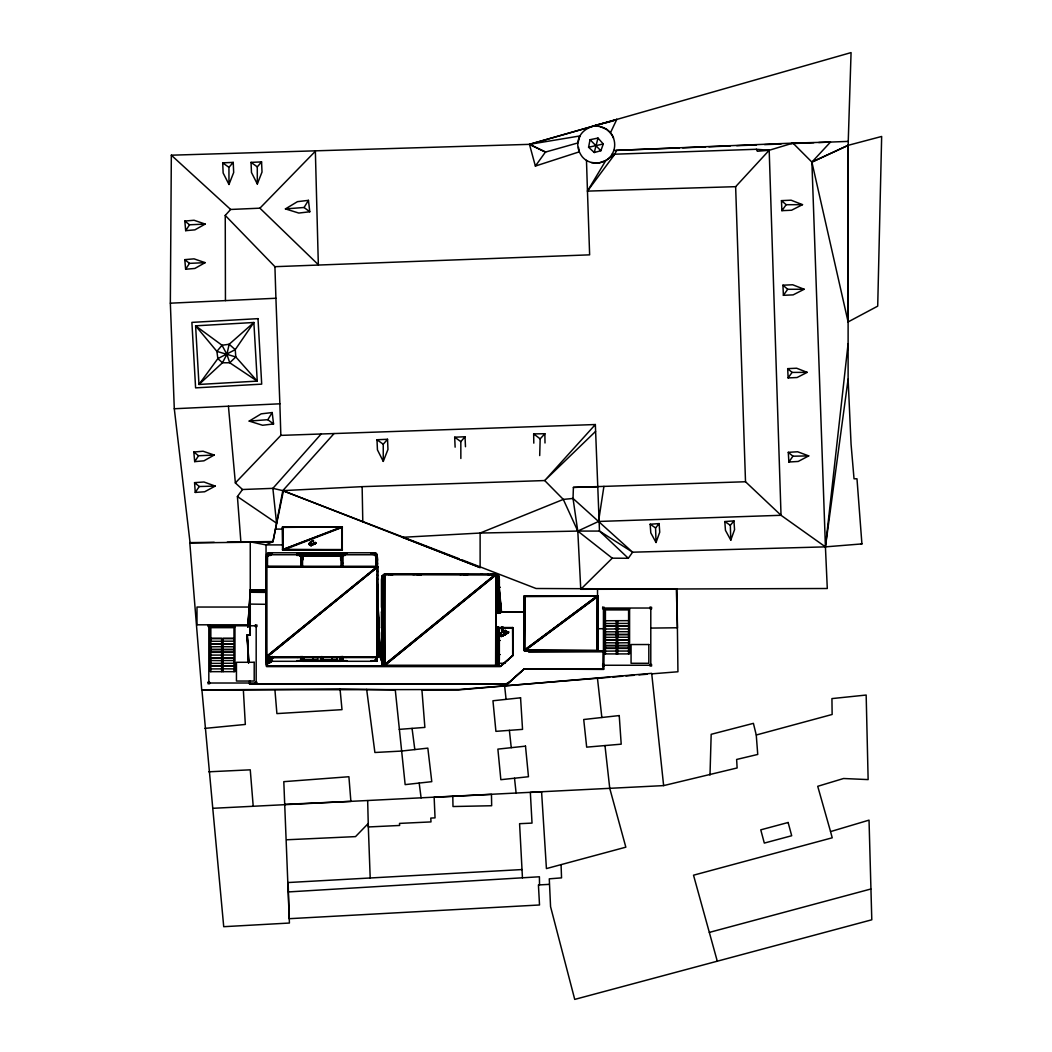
<?xml version="1.0" encoding="UTF-8"?>
<svg xmlns="http://www.w3.org/2000/svg" width="1052" height="1052" viewBox="0 0 1052 1052"><rect width="100%" height="100%" fill="white"/><g stroke="black" fill="none" stroke-linecap="round" stroke-linejoin="round"><path stroke-width="1.5" d="M848.136 321.912L848.241 141.389L851.068 52.6L529.458 144.348L171.331 155.196L170.345 303.186L174.29 408.741L190.083 542.924L272.941 541.938L282.817 490.627L334.076 433.555L595.353 424.535L599.495 531.076L628.307 558.27L632.607 552.195L825.426 546.869L861.917 543.91L856.986 478.791L854.027 478.791L851.068 444.26L848.109 379.154L848.109 145.334L881.655 136.458L877.71 306.145L848.109 321.925L811.894 162.087L792.958 143.111L616.564 150.37L614.802 154.21L587.463 191.109L589.633 254.847L274.927 266.682L225.246 215.423L230.638 209.466L259.91 208.178L315.363 151.251L318.335 264.709L259.91 208.178M265.801 657.119L266.287 657.605L265.801 657.119L377.352 566.384M266.024 657.645L377.865 657.355L266.024 657.079M496.307 665.258L384.085 665.258L384.427 574.142L495.939 574.208L496.189 665.272L495.887 574.208M495.926 665.535L495.926 664.969M539.702 455.569L540.163 438.868L544.87 433.726L533.666 433.897L533.798 443.142M709.995 775.061L711.178 734.309L753.403 723.355L756.256 735.006L757.742 754.442L736.637 759.465L737.123 767.96L663.628 785.607L212.767 808.304L201.918 689.915L340.033 688.928L395.276 689.915L405.151 784.621L431.78 781.662L427.835 748.13L401.207 751.089L374.893 752.496L366.661 689.402M228.429 406.217L235.359 482.921L242.525 489.509L272.876 488.352L282.817 490.627L362.138 486.655L544.699 480.554L563.307 499.411L577.798 531.076L580.757 589.291L827.293 588.502L825.426 546.869L781.031 515.296L745.513 481.75L573.406 487.392L573.024 498.451L577.811 531.431M651.346 628.083L677.435 627.768L676.357 589.094L597.523 589.291L597.523 650.846L524.514 650.846L524.488 650.175L597.773 650.701L524.277 650.701L524.277 595.945L597.773 595.945L597.247 650.491L597.917 650.452L597.917 596.195L597.247 596.155L597.917 596.195M266.011 566.318L377.865 566.594L266.222 657.579A5.431 5.431 0 0 0 267.077 659.065M377.484 566.594L265.788 657.053L266.287 657.671L377.773 566.897L377.273 566.292L377.129 659.828L374.959 659.828M266.011 566.87L377.918 566.594L266.038 657.355L266.038 544.897L272.941 541.543L283.409 490.929L459.303 558.822M384.427 665.6L384.427 574.142L496.307 574.484L384.611 665.469M282.764 527.407L282.817 526.736L282.764 527.407L342.005 526.789L282.712 549.565L342.347 549.828L282.817 550.222L282.423 527.131L283.212 527.131L282.462 527.131M316.889 553.773L317.06 553.773M326.672 553.773L326.514 553.773M250.258 590.277L247.838 627.097L250.258 592.25M524.475 595.919L524.514 650.544L524.514 595.8L524.514 596.589L597.865 596.195M524.514 650.544L597.523 595.8L524.12 596.195L524.909 596.195L524.514 650.846M269.785 661.037A5.431 5.431 0 0 0 271.469 661.3L297.124 661.3A5.431 5.431 0 0 0 302.279 657.553L302.542 661.3L341.019 661.3L341.282 657.553A5.431 5.431 0 0 0 346.45 661.3L372.092 661.3A5.431 5.431 0 0 0 377.523 655.883M247.917 626.992L248.785 615.644M249.035 612.409L249.889 601.06M316.889 555.745L317.02 555.745M342.15 527.499L341.861 526.763L342.005 527.525L342.058 526.855L282.764 526.855M612.014 154.302C616.13 147.753 615.433 138.759 610.423 132.841L616.788 119.428C604.335 125.07 583.373 123.439 578.482 139.416C576.601 145.439 578.495 151.882 582.229 156.774C589.975 166.084 606.018 164.875 612.014 154.302L756.362 149.279L757.348 151.251L769.183 150.265L792.958 143.111L830.475 142.073L811.894 162.087L825.426 546.869L848.109 343.636M825.426 546.869L848.109 379.154M467.824 574.208L467.916 574.274M302.66 554.088L302.713 553.773M302.384 555.745L341.19 555.745M341.137 554.088L341.019 553.326L341.019 554.22L302.424 554.088M628.307 558.27L612.251 558.178L577.798 531.076L599.495 531.076L632.607 552.195L573.024 498.451L563.307 499.411L480.12 533.048L480.12 567.58L402.508 537.309L480.12 533.048L577.798 531.076L598.535 521.463L603.914 486.392M588.581 147.254L590.054 139.706L598.009 138.062L603.283 143.979L600.876 150.738L594.262 152.514L588.581 147.254L603.283 143.979M377.97 579.415L378.062 579.35M594.262 152.514L598.009 138.062M656.027 542.49L659.736 532.207L659.117 523.594L650.162 524.238L650.793 532.851L656.027 542.49L655.58 527.92L659.117 523.594M730.785 540.136L734.559 529.669L733.941 520.898L724.815 521.555L725.446 530.326L730.785 540.136L730.338 525.303L733.941 520.898M228.981 184.468L233.675 172.515L233.228 162.389L222.708 162.85L223.142 172.988L228.981 184.468L228.941 167.334L233.228 162.389M257.319 183.995L262.014 172.041L261.567 161.916L251.034 162.376L251.481 172.515L257.319 183.995L257.28 166.86L261.567 161.916M383.27 461.381L387.964 449.428L387.53 439.276L376.984 439.749L377.444 449.888L383.27 461.381L383.244 444.246L387.53 439.276M312.405 544.791L311.09 544.239L309.604 545.225L309.064 543.91L312.405 541.044L314.285 542.924L313.733 544.239L310.932 545.778L309.051 543.91L309.604 542.582L313.562 540.386M312.26 545.225L312.799 543.91L310.932 545.778L315.758 543.305L314.982 542.53L313.509 544.292L315.758 543.305M313.509 544.292L315.363 542.372M315.916 542.924C313.365 546.238 315.048 542.661 313.351 543.91M272.507 661.037L268.01 663.181L266.695 662.628L266.695 659.985L269.338 659.985L269.338 662.628L271.81 661.156L266.537 664.167L271.035 660.643M269.115 662.681L271.363 660.919M381.968 651.885C375.34 658.039 388.306 648.624 379.404 653.41L377.523 655.291L380.877 652.424M380.482 653.963L382.507 652.424M504.145 635.013L500.016 636L500.016 633.343L502.817 631.805L504.684 633.685L504.145 635.013L501.344 636.539L499.463 634.672L500.016 633.343L505.276 630.332L507.156 632.199L506.604 633.528L506.604 630.884L503.974 632.528M505.065 633.843L508.629 631.818L502.659 636L504.684 633.685M505.394 634.067L503.908 635.053L506.314 633.685L505.394 633.304L505.775 634.225L506.314 633.685M502.817 635.553L501.331 636.539C503.198 633.304 510.72 633.238 507.853 631.818M508.787 632.199L504.289 635.211L508.248 632.752M250.113 590.133L250.258 635.158L250.258 590.08L266.038 590.054L250.034 590.277L266.038 590.435M266.038 592.408L250.06 592.25L266.038 592.026M250.06 604.085L266.038 604.308M250.258 634.764L247.075 635.119L250.245 634.737L247.299 634.869L248.824 662.799L247.115 635.106L248.43 662.826M282.423 549.828L342.058 549.828M249.495 683.997L507.353 683.997L249.692 684.155L249.758 680.723M249.534 680.736L249.692 684.194M309.051 543.91L311.09 541.596M265.814 654.686L266.603 666.442L265.88 654.686M314.272 544.292L315.758 542.53M266.958 660.117L267.458 656.356M271.745 661.037L267.865 663.615L268.405 662.287M268.957 662.287L270.969 660.761M282.778 549.552L342.045 549.552L342.005 550.222L342.005 549.486L342.005 550.222L282.778 550.104M384.033 574.484L384.822 574.484L384.033 574.484L384.427 665.298L496.149 574.247M386.912 574.431L386.912 574.431A5.431 5.431 0 0 0 385.216 574.76M389.871 574.431L389.871 574.431A5.431 5.431 0 0 0 388.175 574.76M391.844 574.431L391.844 574.431A5.431 5.431 0 0 0 390.147 574.76M392.83 574.431L392.83 574.431A5.431 5.431 0 0 0 391.134 574.76M379.404 653.41L377.523 655.291L381.468 652.819M380.929 652.503L382.349 652.805M380.863 653.792L380.482 652.871M379.009 654.305L377.681 653.752L377.681 651.096L378.996 650.557L381.008 652.674L381.574 652.043M417.499 574.51L417.486 574.523A5.431 5.431 0 0 1 419.156 574.76M384.085 665.258L384.769 665.258L384.033 665.258M461.894 574.431L461.894 574.431A5.431 5.431 0 0 0 460.197 574.76M464.852 574.431L464.852 574.431A5.431 5.431 0 0 0 463.156 574.76M466.825 574.431L466.825 574.431A5.431 5.431 0 0 0 465.129 574.76M492.481 574.51L492.467 574.523A5.431 5.431 0 0 1 494.138 574.76M496.031 574.51L495.558 574.773A5.431 5.431 0 0 0 493.94 574.484M499.463 634.672L501.488 632.357M502.659 636L503.211 634.672M504.684 635.053L504.289 634.132L505.775 633.146M512.824 655.58L512.679 627.571L512.824 655.58L500.594 666.416L266.603 666.403M512.837 655.606L500.45 666.442L266.603 666.468M597.523 595.853L524.172 650.452L524.514 596.537M528.275 651.438L603.44 651.214L528.275 651.438L603.677 651.438L603.44 669.401L603.44 651.241M597.286 595.945L597.523 650.846M342.005 527.525L342.058 526.855M756.362 149.279L769.183 150.265L735.637 186.677L587.463 191.109L605.807 160.535L614.802 154.21M285.434 208.901L304.054 207.494L308.446 200.353L297.466 201.655L285.434 208.901L298.807 213.056L309.788 211.768L308.446 200.353M249.206 421.089L267.813 419.695L272.205 412.555L261.212 413.844L249.206 421.089L262.553 425.258L273.546 423.956L272.205 412.555M185.678 230.664L189.531 224.786L205.179 224.076L194.922 229.849L185.678 230.664L184.823 221.065L194.068 220.249L205.179 224.076M185.625 269.246L189.491 263.368L205.127 262.658L194.87 268.444L185.625 269.246L184.784 259.647L194.028 258.845L205.127 262.658M194.686 461.631L198.539 455.753L214.187 455.043L203.93 460.829L194.686 461.631L193.831 452.031L203.075 451.229L214.187 455.043M195.251 492.428L199.275 486.524L215.2 486.077L204.667 491.771L195.251 492.428L194.567 482.644L203.983 482L215.2 486.077M788.882 462.025L792.932 456.2L808.712 455.897L798.231 461.447L788.882 462.025L788.29 452.334L797.626 451.755L808.712 455.897M535.376 166.058L545.423 152.08L577.969 142.914L579.862 135.958L529.458 144.348L535.376 166.058L579.244 151.856L578.521 147.411M781.899 210.663L786.173 204.706L802.505 204.667L791.564 210.229L781.899 210.663L781.452 200.63L791.104 200.196L802.505 204.667M783.398 295.31L787.711 289.3L804.175 289.261L793.142 294.876L783.398 295.31L782.938 285.197L792.682 284.763L804.175 289.261M788.119 377.918L792.077 372.408L807.186 372.369L797.061 377.523L788.119 377.918L787.698 368.634L796.64 368.226L807.186 372.369M240.895 542.109L237.41 496.544L242.525 489.509M307.46 554.088L307.355 553.326L307.473 554.088M460.855 458.488L460.829 441.63L465.037 436.751L454.688 437.198L455.122 447.179M334.076 433.555L321.162 433.989L272.876 488.352L276.558 523.173L237.41 496.544M595.353 424.535L544.699 480.554L595.55 431.438M235.359 482.921L280.845 435.383L321.162 433.989M580.757 589.291L612.251 558.178M268.628 659.604L270.969 657.329M271.916 658.289L268.392 661.721L273.31 657.474M272.074 658.46L268.562 661.866L274.717 656.579M603.677 669.203L523.935 669.203L507.156 683.997L249.692 683.997M268.733 659.643L272.442 656.448M268.878 659.828L272.586 656.632M269.233 660.248L272.941 657.053M384.256 665.035L495.729 574.274M524.685 650.675L597.694 596.418M341.729 527.052L342.4 527.131L341.729 527.052L341.729 549.907L342.4 549.828L341.729 549.907M379.903 650.859L382.612 649.031M378.681 651.977L382.744 649.215M380.337 651.53L383.033 649.689M310.932 542.03L312.405 541.044M267.865 663.615L270.969 661.853M271.521 661.3L269.496 662.839L272.126 661.195M382.349 652.043L381.021 653.41M381.574 652.805L378.851 654.738L381.482 653.095M500.016 633.343L502.817 631.805M506.157 633.304L504.842 634.672M504.289 635.211L506.157 634.067M266.537 664.167L269.167 662.523M378.838 650.715L381.468 649.071L382.797 649.623L378.838 652.095M501.331 632.791L505.276 630.332M504.526 633.843L507.156 632.199M503.908 634.29L508.248 631.66M270.482 661.695L271.81 661.156M498.175 575.944L497.504 575.483L498.175 575.944L498.161 613.369M380.14 649.623L381.468 649.071M495.913 627.926L512.876 627.768L495.913 627.768M496.189 574.51L495.558 574.773M377.523 657.013L377.523 657.71M524.277 650.215L597.497 650.728M528.472 651.635L603.44 651.661M282.949 550.196L342.11 527.394M605.807 160.535L598.812 162.994L591.513 162.6M265.761 566.555L266.432 566.594L265.761 566.555L266.327 657.395L266.432 556.232L268.286 556.232M384.151 574.523L384.822 574.484M265.761 657.329L266.432 657.355M545.423 152.08L529.458 144.348L616.788 119.428M717.28 961.186L693.518 875.198L832.224 837.8L830.554 831.593L869.031 820.139L871.792 919.79L574.734 999.4L550.564 906.666L549.275 878.828L561.544 877.868L561.071 864.639M756.349 734.98L832.132 714.479L831.935 698.594L866.164 695.043L868.137 779.598L843.572 778.506L817.72 786.304L830.554 831.593M709.337 932.401L870.806 889.019M497.885 634.159L501.041 633.33M497.964 634.369L501.12 633.554M503.606 633.606L502.83 627.229M266.656 554.759L267.405 554.759L266.656 554.759L266.761 659.749M267.3 556.758L267.3 566.265M267.3 563.096L266.761 563.096M300.793 556.705L300.793 566.265M301.332 563.096L300.793 563.096M342.229 556.705L342.229 566.265M376.905 554.759L374.999 554.798L376.905 554.759L376.905 566.239M342.768 563.096L342.229 563.096M376.458 559.953C376.261 555.64 376.774 555.574 376.221 559.94M376.8 563.096L376.274 563.096M382.086 576.457L382.836 576.457L382.086 576.457L382.192 665.285L382.836 579.639M382.718 582.782L382.718 582.834M497.622 612.935L497.622 576.443L498.753 576.457L498.753 612.935M498.148 576.483L498.49 579.652M497.622 582.834L498.253 582.808M300.793 661.287L300.688 656.553M342.229 661.287L342.229 656.527M382.455 658.947L380.285 653.489M376.156 656.553C375.38 662.655 377.694 662.655 376.905 656.553M382.086 665.258L382.836 665.258M497.622 627.189L497.622 665.285L498.753 665.258L498.753 627.202L498.648 633.554L497.622 633.528L498.648 633.528M498.253 665.258L498.148 627.189M498.148 589.173L498.109 589.173M345.266 555.048L342.031 555.048A5.431 5.431 0 0 1 346.45 552.787L372.092 552.787A5.431 5.431 0 0 1 377.523 558.217L377.129 657.355L377.918 657.355L266.011 657.355M495.637 665.272L495.913 574.458M204.877 728.392L245.326 724.447L243.354 689.915M663.628 785.607L651.688 673.346L458.422 689.915L421.918 689.915L424.877 727.405L399.221 729.378M651.977 673.832L677.935 671.768L676.949 589.094M609.647 677.264L458.909 689.52L201.721 689.915L189.781 542.622L214.24 542.306M612.895 677.001L622.666 676.212M625.927 675.949L634.067 675.292M638.958 674.897L647.098 674.227M861.036 543.976L861.917 543.91M383.967 627.939L381.468 627.768L381.468 611.975L383.967 611.804M496.373 627.939L498.872 627.768M549.289 884.364L538.427 884.956L539.518 904.983L289.129 918.698L288.432 891.925L539.413 876.776L539.518 884.903M522.016 869.557L288.143 882.536L288.432 891.925M284.79 804.359L350.881 801.4L348.909 776.731L283.803 781.662L289.418 923.038L223.721 926.694L212.767 808.304M452.794 796.364L491.468 794.391L491.665 805.74L452.991 806.529L452.794 796.364L434.147 797.258L435.041 817.877L430.794 818.075L430.991 821.914L399.523 823.4L399.615 825.465L368.332 826.964L367.661 800.611M170.345 303.186L275.913 298.255L274.927 266.682M174.29 408.741L279.858 403.81L275.913 298.255M208.822 771.8L250.258 769.827L253.216 806.332M286.762 839.772L355.523 836.616L368.2 823.545L370.199 877.986M497.622 576.483L498.648 576.483M376.156 661.3L376.905 661.3M497.622 665.285L498.753 665.258L498.648 635.119M613.776 150.462L679.355 147.924M682.643 147.806L705.59 146.912M708.877 146.78L730.193 145.965M736.742 145.702L756.427 144.939M764.62 144.624L781.018 143.993M790.854 143.611L813.814 142.717M818.732 142.533L848.241 141.389M598.535 521.463L781.031 515.296L769.183 150.265M573.406 487.392L597.431 486.787M227.285 542.135L272.941 541.543M597.523 628.754L604.045 628.675M615.459 628.531L618.721 628.491M282.738 527.131L342.084 527.131L282.843 549.552M275.519 529.103L282.817 529.103M282.817 544.897L266.038 544.897L250.258 541.833L250.258 634.961M302.148 552.787L341.413 552.787M272.376 553.076L267.524 553.076L267.405 566.239M296.677 553.076L303.16 553.076M342.031 553.076L346.884 553.076M371.185 553.076L376.037 553.076L376.156 566.239M267.524 553.431L272.376 553.431M296.677 553.431L341.137 553.457M342.031 553.431L346.884 553.431M371.185 553.431L376.037 553.431M302.384 553.773L341.19 553.773M266.432 554.259L268.286 554.259M299.912 554.259L341.782 554.259M374.999 554.194L377.129 554.259L377.129 559.493M267.524 555.048L270.758 555.048M296.677 555.048L303.16 555.048M267.524 555.403L270.758 555.403M296.677 555.403L341.137 555.43M342.031 555.403L345.266 555.403M302.424 556.061L341.137 556.061M299.912 556.232L341.782 556.232M376.037 556.232L377.129 556.232M265.998 566.594L377.563 566.594M384.033 575.97L381.863 575.97L381.863 663.773L383.717 663.773M496.307 575.97L498.964 575.97L498.964 579.218M250.034 592.25L266.038 592.25M250.1 607.043L196.987 607.043L196.987 624.809L249.271 624.809M495.913 611.751L525.211 611.751L495.913 611.975M381.468 611.975L384.177 611.975M495.913 612.211L525.211 612.132M605.413 620.759L628.596 620.654M605.413 623.52L616.275 623.52M617.748 623.428L628.596 623.428M605.413 626.19L616.275 626.19M617.748 626.19L628.596 626.19M605.413 626.282L616.275 626.282M617.748 626.282L628.596 626.282M495.913 627.531L512.679 627.531L512.679 655.449L500.45 666.245L266.603 666.245L266.209 654.673M381.468 627.768L384.177 627.768M605.413 629.043L616.275 628.951M617.748 628.951L628.596 628.951M617.748 631.713L628.596 631.713M605.413 631.805L616.275 631.805M605.413 634.474L616.275 634.474M617.748 634.474L628.596 634.474M605.413 634.566L616.275 634.566M617.748 634.566L628.596 634.566M605.413 637.328L616.275 637.328M617.748 637.236L628.596 637.236M210.794 638.419L221.643 638.419L221.643 671.663M233.978 638.419L223.129 638.419L223.129 671.663M210.794 638.511L233.978 638.511M210.794 641.273L221.643 641.273M223.129 641.181L233.978 641.181M605.413 642.759L616.275 642.864M617.748 642.864L628.596 642.759M605.413 645.52L616.275 645.52M617.748 645.52L628.596 645.52M605.413 645.626L616.275 645.626M617.748 645.626L628.596 645.626M210.794 646.809L221.643 646.704M223.129 646.704L233.978 646.809M605.413 648.282L616.275 648.282M617.748 648.282L628.596 648.282M605.413 648.387L616.275 648.387M617.748 648.387L628.596 648.387M210.794 649.465L221.643 649.465M223.129 649.465L233.978 649.465M210.794 649.571L221.643 649.571M223.129 649.571L233.978 649.571M605.413 651.149L616.275 651.043M617.748 651.043L628.596 651.043M210.794 652.227L221.643 652.227M223.129 652.227L233.978 652.227M210.794 652.332L221.643 652.332M223.129 652.332L233.978 652.332M210.794 655.094L221.643 655.094M223.129 654.988L233.978 655.094M301.779 659.828L303.318 659.828M340.256 659.828L342.11 659.828M210.794 660.511L221.643 660.617M223.129 660.511L233.978 660.511M296.677 660.669L303.16 660.669M340.414 660.669L346.884 660.669M371.185 660.669L376.037 660.669M296.677 661.011L303.16 661.011M340.414 661.011L346.884 661.011M371.185 661.011L376.037 661.011M210.794 663.378L221.643 663.378M223.129 663.286L233.978 663.286M497.517 663.286L505.105 663.286M496.623 663.773L498.964 663.773L498.964 660.524M603.44 665.258L650.793 665.258L650.793 608.03L603.44 608.03L603.44 669.427L523.935 668.967L603.44 668.967L523.935 669.006L507.314 684.168L523.935 669.203M210.794 666.048L221.643 666.048M223.129 666.048L233.978 666.048M210.794 666.14L221.643 666.14M223.129 666.14L233.978 666.14M210.794 668.901L221.643 668.901M223.129 668.809L233.978 668.901M598.601 588.765L536.06 588.502L462.367 560.006M594.867 126.201C602.822 125.582 610.633 130.501 613.513 137.944M496.373 611.804L498.872 611.975M384.822 665.258L384.703 574.458M282.817 490.627L480.12 567.58M597.523 596.537L597.483 650.452L524.488 650.728M599.89 126.49L606.702 129.357L610.423 132.841M529.458 144.348L545.607 152.04M420.576 574.773L421.392 574.681L420.576 574.773A5.431 5.431 0 0 0 418.959 574.484M724.815 521.555L730.338 525.303M650.162 524.238L655.58 527.92M251.034 162.376L257.28 166.86M222.708 162.85L228.941 167.334M376.984 439.749L383.244 444.246M454.688 437.198L460.829 441.63M304.054 207.494L309.788 211.768M267.813 419.695L273.546 423.956M533.666 433.897L540.163 438.868M184.823 221.065L189.531 224.786M184.784 259.647L189.491 263.368M193.831 452.031L198.539 455.753M194.567 482.644L199.275 486.524M788.29 452.334L792.932 456.2M782.938 285.197L787.711 289.3M781.452 200.63L786.173 204.706M787.698 368.634L792.077 372.408M600.876 150.738L590.054 139.706M171.331 155.196L230.638 209.466M499.792 601.179L499.398 601.31M511.009 611.975L510.904 611.975M500.936 633.685L501.488 635.013M310.537 542.924L311.09 544.239M380.009 653.423L382.231 658.841M379.47 653.568L382.244 660.354M378.983 653.844L382.428 662.287M378.825 654.081L382.152 662.221M384.427 574.09L384.427 665.298M412.055 728.392L414.817 749.576M419.183 783.069L421.116 797.916M500.147 604.979L500.726 609.752M502.593 627.229L503.185 632.068L502.751 627.058M499.937 609.792L500.318 612.974M502.041 627.281L502.632 632.147M499.003 606.767L499.766 613.119M501.488 627.36L502.08 632.199M498.766 606.754L499.542 613.119M501.265 627.426L501.857 632.134M597.431 677.975L601.849 717.503M604.979 745.566L609.752 788.369L625.835 847.176L546.422 868.584L541.583 791.827L530.34 792.419L532.023 823.098L519.583 823.69L522.449 877.802M514.52 778.23L516.111 793.116M504.644 685.996L506.078 699.37M509.392 730.351L511.246 747.683M498.188 581.283L501.396 612.343M498.122 582.913L501.173 612.409M502.685 627.045L503.211 632.028M498.069 587.858L500.62 612.474M498.201 594.538L500.068 612.527L499.555 607.596M501.58 627.163L502.093 632.147L501.633 627.163M498.306 597.799L499.832 612.514M499.108 586.201L501.58 612.356M499.187 589.449L501.357 612.409M499.095 594.498L499.568 599.403M500.173 605.847L500.489 609.213M499.779 607.543L500.252 612.514M340.033 688.928L342.005 709.653L276.9 713.598L274.927 689.915M247.299 634.948L248.496 662.813M324.24 555.745L324.134 555.745M465.037 436.751L465.484 446.719M377.116 590.422L377.892 608.358M378.168 614.881L379.719 650.767L377.142 577.522M377.168 596.931L377.655 608.398M378.22 621.39L378.93 637.749M379.272 645.849L379.562 652.424L379.272 644.271M378.22 634.448L378.365 637.788L378.194 631.095M377.129 587.884L379.785 652.398L377.155 579.415M377.168 594.327L379.562 652.424M377.142 607.241L377.405 613.763M377.615 618.602L378.944 650.846M377.116 620.22L378.444 652.477M377.418 633.107L378.22 652.464M377.142 581.953L379.667 649.123M377.155 588.489L377.892 608.188M378.207 616.34L379.009 637.683M379.246 644.192L379.443 649.15M377.155 603.243L377.339 608.227M377.155 585.885L379.088 639.458M377.418 608.661L377.155 600.311A5.431 5.431 0 0 0 377.523 598.654M378.194 629.609L378.483 637.854M735.637 186.677L745.513 481.75M586.477 160.338L587.463 191.109M279.858 403.81L280.845 435.383M362.138 486.655L362.795 521.674M544.87 433.726L545.002 442.984M225.246 215.423L225.444 300.609M628.596 653.91L628.596 609.91L605.413 609.91L605.413 653.91M617.748 620.654L617.748 653.91M616.275 620.654L616.275 653.91M499.358 601.849L499.358 579.915A5.431 5.431 0 0 0 498.332 576.72M499.358 634.75L499.358 659.828A5.431 5.431 0 0 1 498.332 663.01M498.964 606.859L498.964 613.369M498.964 628.005L498.964 632.883M498.648 575.97L498.648 592.342M498.648 604.992L498.648 613.369M498.477 575.97L498.477 613.369M498.372 627.189L498.372 665.285M497.885 575.97L497.885 574.787L382.954 574.787L382.954 576.812M497.885 576.43L497.885 612.948M497.885 627.189L497.885 665.285M497.386 574.787L497.386 576.812M497.386 610.121L497.386 613.369M497.386 662.931L497.386 664.956M496.623 610.121L496.623 613.369M383.717 610.121L383.717 613.369M382.718 576.443L382.718 665.285M382.455 576.43L382.455 665.285M382.178 575.97L382.192 665.285M377.8 566.581L377.8 657.382M376.813 554.259L376.8 566.265M376.8 656.527L376.8 661.327M376.537 554.72L376.537 566.213M376.537 656.514L376.537 661.34M376.274 554.733L376.274 566.265M376.274 656.527L376.274 661.327M342.768 556.705L342.768 566.265M342.873 656.553L342.768 661.327M342.505 556.692L342.505 566.213M342.505 656.579L342.505 661.34M342.281 527.052L342.281 549.907M342.005 527.026L342.005 549.946M341.782 656.579L341.782 659.828M341.413 559.651L341.413 554.759L302.148 554.759L302.148 559.651M341.019 552.787L341.019 553.773M341.019 554.759L341.019 566.449M341.019 656.501L341.019 661.3M340.624 554.759L340.624 559.651M340.033 657.158L340.033 660.314L322.767 660.314L322.767 657.158M336.877 656.842L336.877 659.525L332.143 659.525L332.143 656.842M331.945 657.066L331.945 660.025L323.069 660.025L323.069 657.066M321.78 656.501L321.78 661.3M320.794 657.158L320.794 660.314L303.528 660.314L303.528 657.158M317.638 656.842L317.638 659.525L312.904 659.525L312.904 656.842M312.707 657.066L312.707 660.025L303.831 660.025L303.831 657.066M302.937 554.759L302.937 559.651M302.542 552.787L302.542 553.773M302.542 554.759L302.542 566.449M302.542 656.501L302.542 661.3M301.332 556.705L301.332 566.265M301.437 656.553L301.332 661.327M301.069 556.692L301.069 566.213M301.069 656.579L301.069 661.34M283.093 526.999L283.093 549.959M282.817 526.947L282.817 550.012M282.541 526.999L282.541 549.959M268.799 656.461L268.799 661.3M268.576 657.158L268.576 660.117M268.01 657.276L268.01 660.235M267.221 656.461L267.221 659.828M267.024 556.692L267.024 566.213M267.024 656.579L267.024 659.762M267.024 662.997L267.024 666.245M266.327 566.555L266.327 657.395M233.978 671.663L233.978 627.663L210.794 627.663L210.794 671.663M509.681 681.775A8.876 8.876 0 0 1 503.803 683.997M258.148 683.997A8.876 8.876 0 0 1 254.755 683.327M271.469 657.355A5.431 5.431 0 0 1 269.785 657.092M266.314 653.608A5.431 5.431 0 0 1 266.038 651.938M266.038 625.296A5.431 5.431 0 0 1 266.314 623.626M490.482 574.484A5.431 5.431 0 0 1 492.165 574.76M415.501 574.484A5.431 5.431 0 0 1 417.184 574.76M377.26 570.342A5.431 5.431 0 0 1 377.523 572.025M266.038 572.025A5.431 5.431 0 0 1 266.314 570.342M266.314 600.337A5.431 5.431 0 0 1 266.038 598.654M377.26 623.626A5.431 5.431 0 0 1 377.523 625.296M373.776 657.092A5.431 5.431 0 0 1 372.092 657.355M346.45 657.355A5.431 5.431 0 0 1 344.767 657.092M298.794 657.092A5.431 5.431 0 0 1 297.124 657.355M466.115 574.76A5.431 5.431 0 0 1 467.798 574.484M493.441 574.484A5.431 5.431 0 0 1 495.124 574.76M496.636 575.523A5.431 5.431 0 0 1 498.872 579.915M498.872 606.557A5.431 5.431 0 0 1 496.636 610.936M418.459 574.484A5.431 5.431 0 0 1 420.142 574.76M496.636 628.794A5.431 5.431 0 0 1 498.872 633.186M498.872 659.828A5.431 5.431 0 0 1 496.636 664.22M341.019 560.19A5.431 5.431 0 0 1 346.45 554.759L372.092 554.759A5.431 5.431 0 0 1 377.523 560.19M377.523 586.819A5.431 5.431 0 0 1 377.26 588.502M266.038 560.19A5.431 5.431 0 0 1 271.469 554.759L297.124 554.759A5.431 5.431 0 0 1 302.542 560.19M266.314 588.502A5.431 5.431 0 0 1 266.038 586.819M377.26 611.777A5.431 5.431 0 0 1 377.523 613.461M487.523 574.484A5.431 5.431 0 0 1 489.206 574.76M383.704 575.523A5.431 5.431 0 0 0 381.468 579.915L381.468 606.557A5.431 5.431 0 0 0 383.704 610.936M412.542 574.484A5.431 5.431 0 0 1 414.225 574.76M383.704 628.794A5.431 5.431 0 0 0 381.468 633.186L381.468 659.828A5.431 5.431 0 0 0 383.704 664.22M377.26 574.287A5.431 5.431 0 0 1 377.523 575.97M377.523 602.612A5.431 5.431 0 0 1 377.26 604.282M266.038 575.97A5.431 5.431 0 0 1 266.314 574.287M466.615 574.76A5.431 5.431 0 0 1 468.285 574.484M499.358 606.557A5.431 5.431 0 0 1 498.332 609.739M391.633 574.76A5.431 5.431 0 0 1 393.303 574.484M498.332 630.003A5.431 5.431 0 0 1 499.358 633.186M377.523 584.846A5.431 5.431 0 0 1 377.26 586.529M266.038 558.217A5.431 5.431 0 0 1 271.469 552.787L297.124 552.787A5.431 5.431 0 0 1 301.503 555.022M266.314 586.529A5.431 5.431 0 0 1 266.038 584.846M377.26 562.452A5.431 5.431 0 0 1 377.523 564.135M377.523 590.764A5.431 5.431 0 0 1 377.26 592.447M319.361 553.457L319.374 554.22L319.387 553.457M319.361 555.43L319.374 556.192L319.387 555.43M321.767 553.457L321.78 554.22L321.794 553.457M321.767 555.43L321.78 556.192L321.794 555.43M324.174 553.457L324.187 554.22L324.2 553.457M324.174 555.43L324.187 556.192L324.2 555.43M326.554 555.43L326.593 556.192L326.633 555.43M314.509 555.43L314.574 556.192L314.509 555.43M314.509 553.457L314.574 554.22L314.495 553.457M328.934 553.457L329 554.22L328.921 553.457M328.934 555.43L329 556.192L328.934 555.43M312.089 553.457L312.168 554.22L312.076 553.457M312.089 555.43L312.168 556.192L312.089 555.43M331.327 553.457L331.406 554.22L331.314 553.457M331.327 555.43L331.406 556.192L331.327 555.43M309.669 553.457L309.761 554.22L309.656 553.457M309.669 555.43L309.761 556.192L309.669 555.43M333.708 553.457L333.8 554.22L333.708 553.457M333.708 555.43L333.8 556.192L333.708 555.43M307.25 555.43L307.355 556.192L307.25 555.43M336.101 553.457L336.206 554.22L336.101 553.457M336.101 555.43L336.206 556.192L336.101 555.43M304.83 553.457L304.948 554.22L304.83 553.457M304.83 555.43L304.948 556.192L304.83 555.43M338.507 553.457L338.613 554.22L338.494 553.457M338.507 555.43L338.613 556.192L338.507 555.43M499.029 654.528L499.897 654.581L499.029 654.528M229.165 344.28L226.89 354.34L222.459 362.769L198.973 384.453L195.606 325.831L253.874 322.491L257.24 381.113L198.973 384.453L217.856 358.614L235.24 349.658L253.874 322.491L229.165 344.28L222.011 345.24L216.896 351.394L217.856 358.614L222.459 362.769L229.744 362.769L257.24 381.113L235.806 356.944L216.896 351.394L195.606 325.831L222.011 345.24L226.89 354.34L229.744 362.769L235.806 356.944L235.24 349.658L229.165 344.28M503.961 630.884L503.408 632.199L503.961 630.884M208.059 625.019L208.059 626.558L209.585 626.558L209.585 625.019L208.059 625.019M208.059 682.248L208.059 683.774L209.585 683.774L209.585 682.248L208.059 682.248M255.412 625.019L255.412 626.558L256.938 626.558L256.938 625.019L255.412 625.019M255.412 682.248L255.412 683.774L256.938 683.774L256.938 682.248L255.412 682.248M406.506 574.011L407.44 574.195L406.506 574.011M406.993 574.011L406.993 574.011M481.487 574.011L482.408 574.195L481.487 574.011M481.974 574.011L481.974 574.011M498.964 587.069L499.897 587.24L498.964 587.069M498.964 640.339L499.897 640.523L498.964 640.339M522.41 611.843L523.238 611.975L522.41 611.843M602.678 607.267L602.678 608.806L604.216 608.806L604.216 607.267L602.678 607.267M602.678 664.483L602.678 666.021L604.216 666.021L604.216 664.483L602.678 664.483M650.031 607.267L650.031 608.806L651.569 608.806L651.569 607.267L650.031 607.267M650.031 664.483L650.031 666.021L651.569 666.021L651.569 664.483L650.031 664.483M495.663 574.182L384.177 664.943L384.677 665.561L496.163 574.8L495.663 574.182M597.286 595.879L524.29 650.136L524.751 650.767L597.76 596.51L597.286 595.879M848.109 145.334L811.894 162.087L848.241 145.308M788.132 822.493L760.767 829.844L764.317 843.086L791.696 835.735L788.132 822.493M300.793 554.733L300.793 554.785M342.229 554.733L342.229 554.785M266.761 657.329L266.761 657.382M300.793 657.329L300.793 657.382M342.229 657.329L342.229 657.329M376.274 657.329L376.274 657.382M497.622 658.881L497.622 658.881M496.636 665.232L496.636 665.285M382.192 589.12L382.192 589.173M382.192 595.471L382.192 595.471M497.622 595.471L497.622 595.471M382.192 646.204L382.192 646.204M382.192 652.542L382.192 652.542M497.622 646.204L498.753 646.23L497.504 646.23M497.622 652.542L498.753 652.569L497.622 652.542M382.192 601.81L382.192 601.849M497.622 601.81L497.622 601.823M382.192 639.866L382.192 639.866M497.622 639.866L498.753 639.879L497.622 639.866M382.192 608.161L382.192 608.188M497.622 608.161L498.753 608.174L497.622 608.161M382.192 633.528L382.192 633.554M619.233 715.57L583.715 719.515L586.674 747.144L621.206 744.172L619.233 715.57M520.569 697.805L492.954 700.763L495.913 731.35L522.542 729.378L520.569 697.805M525.5 746.144L497.885 749.116L500.844 779.69L528.472 776.731L525.5 746.144M382.192 614.513L382.192 614.513M382.192 627.189L382.192 627.202M258.003 318.651L191.898 322.385L195.593 387.872L261.698 384.138L258.003 318.651M382.192 620.851L382.192 620.864M629.583 609.016L604.926 609.016L604.926 653.91L629.583 653.91L629.583 609.016M256.175 625.795L208.822 625.795L208.822 683.011L256.175 683.011L256.175 625.795M234.964 626.782L210.295 626.782L210.295 671.663L234.964 671.663L234.964 626.782M616.275 639.997L605.413 639.997L616.275 640.089M628.596 639.997L617.748 639.997L628.596 640.089M221.643 643.942L210.794 643.942L221.643 644.048M233.978 643.942L223.129 643.942L233.978 644.048M648.821 644.534L631.068 644.534L631.068 663.286L648.821 663.286L648.821 644.534M221.643 657.75L210.794 657.75L221.643 657.855M233.978 657.75L223.129 657.75L233.978 657.855M254.203 662.287L236.45 662.287L236.45 681.038L254.203 681.038L254.203 662.287M502.646 632.094L502.133 627.097L502.672 632.094"/></g></svg>
